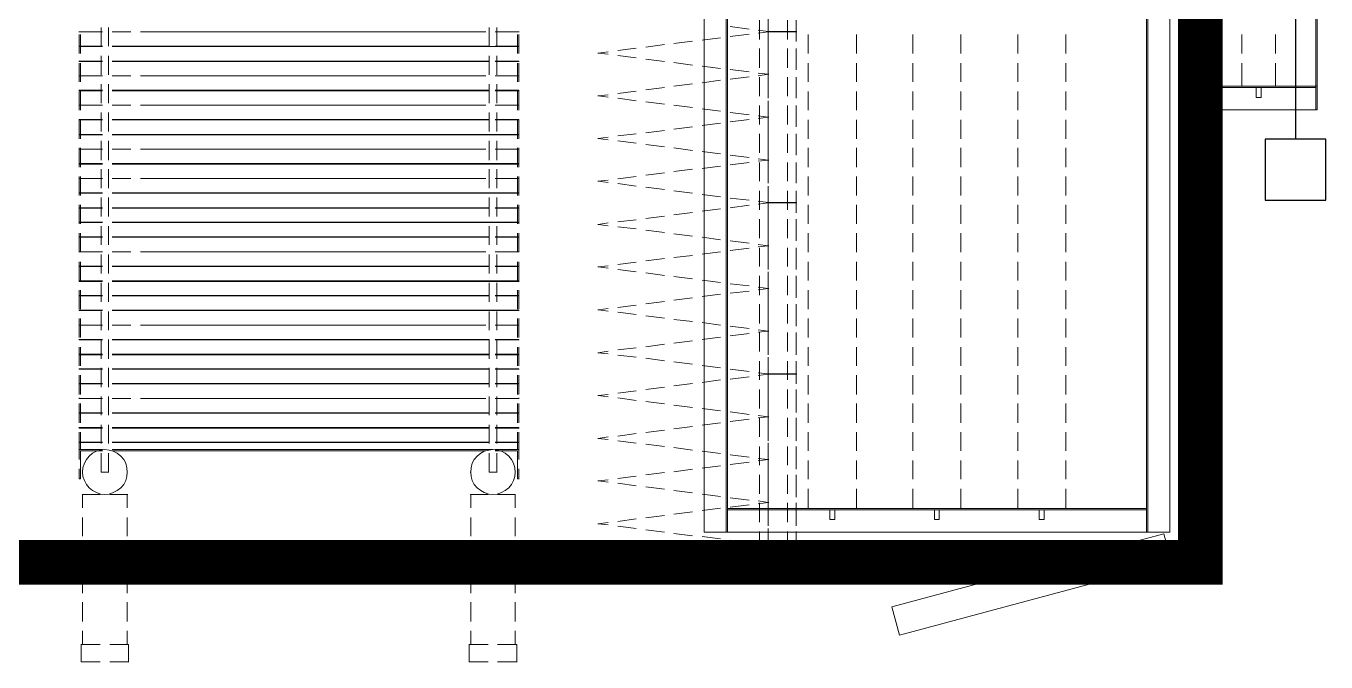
# Model space of a CAD drawing. Extents: x 1264 to 8183, y -10806 to -8316.
# Drawn here: x 3848.8 to 3977.4, y -10093.1 to -10030.2 of the extents above; entities that cross this region are included whole.
import ezdxf

# ---------------------------------------------------------------- set-up
doc = ezdxf.new("R2010")
doc.units = 0
doc.header["$LTSCALE"] = 200
doc.header["$MEASUREMENT"] = 0
doc.layers.get('0').update_dxf_attribs({"linetype": 'CONTINUOUS'})
doc.layers.add('SHEET', color=33, linetype='CONTINUOUS')
doc.layers.add('VCD', color=241, linetype='CONTINUOUS')

# ---------------------------------------------------------------- blocks, each defined once
blk = doc.blocks.new('A$C8c66ea1c')
at = {"layer": 'SHEET', "color": 1, "lineweight": 50, "const_width": 3}
blk.add_lwpolyline([(0, 0.027), (0, 83.837), (-117.243, 83.837), (0, 83.837), (0, 167.647), (0, 83.837), (0, 167.647), (-117.243, 167.647), (0, 167.647), (-117.243, 167.647), (-117.243, 83.837), (-117.243, 167.647), (-117.243, 83.837), (0, 83.837), (-117.243, 83.837), (0, 83.837), (0, 0.027), (-117.243, 0.027), (0, 0.027), (-117.243, 0.027)], close=True, dxfattribs=at)
at = {"layer": 'VCD', "lineweight": 9}
for points in [[(-86.876, 175.42), (-30.366, 175.42), (-30.366, 175.501), (-86.876, 175.501)], [(-85.29, 175.501), (-85.29, 167.647), (-86.876, 167.647), (-86.876, 167.701), (-85.37, 167.701), (-85.37, 175.42), (-86.876, 175.42), (-86.876, 175.501)], [(-86.876, 167.701), (-30.366, 167.701), (-30.366, 175.42), (-86.876, 175.42)], [(-86.043, 171.413), (-86.043, 171.736), (-85.37, 171.736), (-85.37, 171.413)], [(-86.876, 167.647), (-30.366, 167.647), (-30.366, 167.701), (-86.876, 167.701)], [(-117.243, 167.62), (-117.243, 167.674)], [(-117.243, 167.62), (-117.243, 167.674), (-117.243, 167.62), (-117.243, 167.674), (-117.243, 167.62), (-117.243, 167.674)], [(0, 83.837), (-117.243, 83.837), (-117.243, 167.647), (0, 167.647)], [(-120.228, 146.937), (-122.138, 147.448), (-117.243, 165.711), (-115.333, 165.2)], [(-115.226, 164.043), (-2.017, 164.043), (-2.017, 165.603), (-115.226, 165.603)], [(-115.226, 164.124), (-2.017, 164.124), (-2.017, 165.603), (-115.226, 165.603)], [(-115.226, 135.882), (-113.639, 135.882), (-113.639, 164.043), (-115.226, 164.043)], [(-115.226, 135.882), (-113.719, 135.882), (-113.719, 164.043), (-115.226, 164.043)], [(-114.365, 157.158), (-114.365, 156.835), (-113.719, 156.835), (-113.719, 157.158)], [(-114.365, 150.111), (-114.365, 149.788), (-113.719, 149.788), (-113.719, 150.111)], [(-114.365, 143.091), (-114.365, 142.768), (-113.719, 142.768), (-113.719, 143.091)], [(-116.705, 139.917), (-116.705, 140.508), (-116.113, 140.508), (-116.113, 139.917)], [(-116.705, 138.034), (-116.705, 138.626), (-116.113, 138.626), (-116.113, 138.034)], [(-116.086, 138.599), (-116.086, 138.653)], [(-113.235, 138.599), (-113.235, 138.653)], [(-110.357, 138.599), (-110.357, 138.653)], [(-107.479, 138.599), (-107.479, 138.653)], [(-104.601, 138.599), (-104.601, 138.653)], [(-101.723, 138.599), (-101.723, 138.653)], [(-98.872, 138.599), (-98.872, 138.653)], [(-95.994, 138.599), (-95.994, 138.653)], [(-93.09, 138.599), (-93.09, 138.653)], [(-90.239, 138.599), (-90.239, 138.653)], [(-87.361, 138.599), (-87.361, 138.653)], [(-84.483, 138.599), (-84.483, 138.653)], [(-81.605, 138.599), (-81.605, 138.653)], [(-115.226, 134.322), (-2.017, 134.322), (-2.017, 135.882), (-115.226, 135.882)], [(-115.226, 134.322), (-2.017, 134.322), (-2.017, 135.802), (-115.226, 135.802)], [(-112.67, 119.843), (-112.563, 119.547), (-112.428, 119.305), (-112.24, 119.063), (-112.025, 118.875), (-111.756, 118.74), (-111.487, 118.659), (-111.191, 118.632), (-110.895, 118.659), (-110.599, 118.74), (-110.357, 118.875), (-110.115, 119.063), (-109.927, 119.305), (-109.792, 119.547), (-109.712, 119.843), (-109.685, 120.112), (-109.712, 120.408), (-109.792, 120.704), (-109.927, 120.946), (-110.115, 121.188), (-110.357, 121.376), (-110.599, 121.51), (-110.895, 121.591), (-111.191, 121.618), (-111.487, 121.591), (-111.756, 121.51), (-112.025, 121.376), (-112.24, 121.188), (-112.428, 120.946), (-112.563, 120.704), (-112.67, 120.408), (-112.697, 120.112)], [(-109.685, 121.833), (-109.685, 121.887)], [(-106.592, 121.86), (-107.883, 121.86)], [(-107.883, 121.779), (-106.592, 121.779)], [(-104.682, 121.86), (-105.973, 121.86)], [(-105.973, 121.779), (-104.682, 121.779)], [(-102.799, 121.86), (-104.063, 121.86)], [(-104.063, 121.779), (-102.799, 121.779)], [(-100.89, 121.86), (-102.154, 121.86)], [(-102.154, 121.779), (-100.89, 121.779)], [(-98.98, 121.86), (-100.244, 121.86)], [(-100.244, 121.779), (-98.98, 121.779)], [(-97.07, 121.86), (-98.334, 121.86)], [(-98.334, 121.779), (-97.07, 121.779)], [(-95.161, 121.86), (-96.425, 121.86)], [(-96.425, 121.779), (-95.161, 121.779)], [(-93.251, 121.86), (-94.515, 121.86)], [(-94.515, 121.779), (-93.251, 121.779)], [(-91.341, 121.86), (-92.632, 121.86)], [(-92.632, 121.779), (-91.341, 121.779)], [(-89.432, 121.86), (-90.723, 121.86)], [(-90.723, 121.779), (-89.432, 121.779)], [(-87.549, 121.86), (-88.813, 121.86)], [(-88.813, 121.779), (-87.549, 121.779)], [(-85.639, 121.86), (-86.903, 121.86)], [(-86.903, 121.779), (-85.639, 121.779)], [(-83.73, 121.86), (-84.994, 121.86)], [(-84.994, 121.779), (-83.73, 121.779)], [(-81.82, 121.86), (-83.084, 121.86)], [(-83.084, 121.779), (-81.82, 121.779)], [(-109.685, 118.39), (-109.685, 119.655)], [(-109.685, 96.451), (-109.685, 119.298)], [(-106.242, 118.39), (-106.242, 119.655)], [(-106.242, 96.451), (-106.242, 119.298)], [(-101.32, 118.39), (-101.32, 119.655)], [(-101.32, 96.451), (-101.32, 119.298)], [(-96.398, 118.39), (-96.398, 119.655)], [(-96.398, 96.451), (-96.398, 119.298)], [(-91.476, 118.39), (-91.476, 119.655)], [(-91.476, 96.451), (-91.476, 119.298)], [(-89.512, 118.39), (-89.512, 119.655)], [(-89.512, 96.451), (-89.512, 119.298)], [(-86.554, 118.39), (-86.554, 119.655)], [(-86.554, 96.451), (-86.554, 119.298)], [(-84.59, 118.39), (-84.59, 119.655)], [(-84.59, 96.451), (-84.59, 119.298)], [(-81.632, 118.39), (-81.632, 119.655)], [(-81.632, 96.451), (-81.632, 119.298)], [(-109.685, 114.16), (-109.685, 115.425)], [(-106.242, 114.16), (-106.242, 115.425)], [(-101.32, 114.16), (-101.32, 115.425)], [(-96.398, 114.16), (-96.398, 115.425)], [(-91.476, 114.16), (-91.476, 115.425)], [(-89.512, 114.16), (-89.512, 115.425)], [(-86.554, 114.16), (-86.554, 115.425)], [(-84.59, 114.16), (-84.59, 115.425)], [(-81.632, 114.16), (-81.632, 115.425)], [(-112.67, 94.353), (-112.563, 94.622), (-112.428, 94.891), (-112.24, 95.133), (-112.025, 95.321), (-111.756, 95.456), (-111.487, 95.536), (-111.191, 95.563), (-110.895, 95.536), (-110.599, 95.456), (-110.357, 95.321), (-110.115, 95.133), (-109.927, 94.891), (-109.792, 94.622), (-109.712, 94.353), (-109.685, 94.057), (-109.712, 93.761), (-109.792, 93.492), (-109.712, 93.761), (-109.792, 93.492), (-109.927, 93.223), (-110.115, 93.008), (-110.357, 92.82), (-110.599, 92.685), (-110.895, 92.578), (-111.191, 92.551), (-111.487, 92.578), (-111.756, 92.685), (-112.025, 92.82), (-112.24, 93.008), (-112.428, 93.223), (-112.563, 93.492), (-112.67, 93.761), (-112.697, 94.057)], [(-109.685, 94.541), (-109.685, 95.805)], [(-106.242, 94.541), (-106.242, 95.805)], [(-101.32, 94.541), (-101.32, 95.805)], [(-96.398, 94.541), (-96.398, 95.805)], [(-91.476, 94.541), (-91.476, 95.805)], [(-89.512, 94.541), (-89.512, 95.805)], [(-86.554, 94.541), (-86.554, 95.805)], [(-84.59, 94.541), (-84.59, 95.805)], [(-81.632, 94.541), (-81.632, 95.805)], [(-109.685, 92.389), (-109.685, 92.443)], [(-109.685, 92.416), (-108.501, 92.416)], [(-109.685, 92.309), (-109.685, 92.362)], [(-107.883, 92.416), (-106.592, 92.416)], [(-107.883, 92.336), (-106.592, 92.336)], [(-105.973, 92.416), (-104.682, 92.416)], [(-105.973, 92.336), (-104.682, 92.336)], [(-104.063, 92.416), (-102.799, 92.416)], [(-104.063, 92.336), (-102.799, 92.336)], [(-102.154, 92.416), (-100.89, 92.416)], [(-102.154, 92.336), (-100.89, 92.336)], [(-100.244, 92.416), (-98.98, 92.416)], [(-100.244, 92.336), (-98.98, 92.336)], [(-98.334, 92.416), (-97.07, 92.416)], [(-98.334, 92.336), (-97.07, 92.336)], [(-96.425, 92.416), (-95.161, 92.416)], [(-96.425, 92.336), (-95.161, 92.336)], [(-94.515, 92.416), (-93.251, 92.416)], [(-94.515, 92.336), (-93.251, 92.336)], [(-92.632, 92.416), (-91.341, 92.416)], [(-92.632, 92.336), (-91.341, 92.336)], [(-90.723, 92.416), (-89.432, 92.416)], [(-90.723, 92.336), (-89.432, 92.336)], [(-88.813, 92.416), (-87.549, 92.416)], [(-88.813, 92.336), (-87.549, 92.336)], [(-86.903, 92.416), (-85.639, 92.416)], [(-86.903, 92.336), (-85.639, 92.336)], [(-84.994, 92.416), (-83.73, 92.416)], [(-84.994, 92.336), (-83.73, 92.336)], [(-83.084, 92.416), (-81.82, 92.416)], [(-83.084, 92.336), (-81.82, 92.336)]]:
    blk.add_lwpolyline(points, close=True, dxfattribs=at)
at = {"layer": 'VCD', "lineweight": 9, "ltscale": 5}
blk.add_lwpolyline([(-86.876, 167.647), (-30.366, 167.647), (-30.366, 175.501), (-86.876, 175.501)], close=True, dxfattribs=at)
at = {"layer": 'VCD', "lineweight": 9}
for points in [[(-85.29, 172.731), (-85.29, 172.677)], [(-85.29, 171.897), (-85.29, 172.704), (-83.73, 172.704)], [(-83.084, 172.704), (-81.82, 172.704)], [(-83.73, 170.445), (-85.29, 170.445), (-85.29, 171.251)], [(-85.29, 170.471), (-85.29, 170.418)], [(-81.82, 170.445), (-83.084, 170.445)], [(-113.639, 158.637), (-113.639, 158.583)], [(-113.639, 157.319), (-113.639, 158.61), (-112.321, 158.61)], [(-111.675, 158.61), (-110.411, 158.61)], [(-109.766, 158.61), (-108.501, 158.61)], [(-107.883, 158.61), (-106.592, 158.61)], [(-105.973, 158.61), (-104.682, 158.61)], [(-104.063, 158.61), (-102.799, 158.61)], [(-102.154, 158.61), (-100.89, 158.61)], [(-100.244, 158.61), (-98.98, 158.61)], [(-98.334, 158.61), (-97.07, 158.61)], [(-96.425, 158.61), (-95.161, 158.61)], [(-94.515, 158.61), (-93.251, 158.61)], [(-92.632, 158.61), (-91.341, 158.61)], [(-90.723, 158.61), (-89.432, 158.61)], [(-88.813, 158.61), (-87.549, 158.61)], [(-86.903, 158.61), (-85.639, 158.61)], [(-84.994, 158.61), (-83.73, 158.61)], [(-83.084, 158.61), (-81.82, 158.61)], [(-112.321, 155.382), (-113.639, 155.382), (-113.639, 156.673)], [(-113.639, 155.409), (-113.639, 155.355)], [(-110.411, 155.382), (-111.675, 155.382)], [(-108.501, 155.382), (-109.766, 155.382)], [(-106.592, 155.382), (-107.883, 155.382)], [(-104.682, 155.382), (-105.973, 155.382)], [(-102.799, 155.382), (-104.063, 155.382)], [(-100.89, 155.382), (-102.154, 155.382)], [(-98.98, 155.382), (-100.244, 155.382)], [(-97.07, 155.382), (-98.334, 155.382)], [(-95.161, 155.382), (-96.425, 155.382)], [(-93.251, 155.382), (-94.515, 155.382)], [(-91.341, 155.382), (-92.632, 155.382)], [(-89.432, 155.382), (-90.723, 155.382)], [(-87.549, 155.382), (-88.813, 155.382)], [(-85.639, 155.382), (-86.903, 155.382)], [(-83.73, 155.382), (-84.994, 155.382)], [(-81.82, 155.382), (-83.084, 155.382)], [(-113.639, 151.59), (-113.639, 151.536)], [(-112.321, 151.563), (-113.639, 151.563), (-113.639, 150.272)], [(-110.411, 151.563), (-111.675, 151.563)], [(-108.501, 151.563), (-109.766, 151.563)], [(-106.592, 151.563), (-107.883, 151.563)], [(-104.682, 151.563), (-105.973, 151.563)], [(-102.799, 151.563), (-104.063, 151.563)], [(-100.89, 151.563), (-102.154, 151.563)], [(-98.98, 151.563), (-100.244, 151.563)], [(-97.07, 151.563), (-98.334, 151.563)], [(-95.161, 151.563), (-96.425, 151.563)], [(-93.251, 151.563), (-94.515, 151.563)], [(-91.341, 151.563), (-92.632, 151.563)], [(-89.432, 151.563), (-90.723, 151.563)], [(-87.549, 151.563), (-88.813, 151.563)], [(-85.639, 151.563), (-86.903, 151.563)], [(-83.73, 151.563), (-84.994, 151.563)], [(-81.82, 151.563), (-83.084, 151.563)], [(-113.639, 149.653), (-113.639, 148.335), (-112.321, 148.335)], [(-113.639, 148.362), (-113.639, 148.309)], [(-111.675, 148.335), (-110.411, 148.335)], [(-109.766, 148.335), (-108.501, 148.335)], [(-107.883, 148.335), (-106.592, 148.335)], [(-105.973, 148.335), (-104.682, 148.335)], [(-104.063, 148.335), (-102.799, 148.335)], [(-102.154, 148.335), (-100.89, 148.335)], [(-100.244, 148.335), (-98.98, 148.335)], [(-98.334, 148.335), (-97.07, 148.335)], [(-96.425, 148.335), (-95.161, 148.335)], [(-94.515, 148.335), (-93.251, 148.335)], [(-92.632, 148.335), (-91.341, 148.335)], [(-90.723, 148.335), (-89.432, 148.335)], [(-88.813, 148.335), (-87.549, 148.335)], [(-86.903, 148.335), (-85.639, 148.335)], [(-84.994, 148.335), (-83.73, 148.335)], [(-83.084, 148.335), (-81.82, 148.335)], [(-113.639, 144.57), (-113.639, 144.516)], [(-113.639, 143.252), (-113.639, 144.543), (-112.321, 144.543)], [(-111.675, 144.543), (-110.411, 144.543)], [(-109.766, 144.543), (-108.501, 144.543)], [(-107.883, 144.543), (-106.592, 144.543)], [(-105.973, 144.543), (-104.682, 144.543)], [(-104.063, 144.543), (-102.799, 144.543)], [(-102.154, 144.543), (-100.89, 144.543)], [(-100.244, 144.543), (-98.98, 144.543)], [(-98.334, 144.543), (-97.07, 144.543)], [(-96.425, 144.543), (-95.161, 144.543)], [(-94.515, 144.543), (-93.251, 144.543)], [(-92.632, 144.543), (-91.341, 144.543)], [(-90.723, 144.543), (-89.432, 144.543)], [(-88.813, 144.543), (-87.549, 144.543)], [(-86.903, 144.543), (-85.639, 144.543)], [(-84.994, 144.543), (-83.73, 144.543)], [(-83.084, 144.543), (-81.82, 144.543)], [(-112.321, 141.315), (-113.639, 141.315), (-113.639, 142.606)], [(-113.639, 141.342), (-113.639, 141.288)], [(-110.411, 141.315), (-111.675, 141.315)], [(-108.501, 141.315), (-109.766, 141.315)], [(-106.592, 141.315), (-107.883, 141.315)], [(-104.682, 141.315), (-105.973, 141.315)], [(-102.799, 141.315), (-104.063, 141.315)], [(-100.89, 141.315), (-102.154, 141.315)], [(-98.98, 141.315), (-100.244, 141.315)], [(-97.07, 141.315), (-98.334, 141.315)], [(-95.161, 141.315), (-96.425, 141.315)], [(-93.251, 141.315), (-94.515, 141.315)], [(-91.341, 141.315), (-92.632, 141.315)], [(-89.432, 141.315), (-90.723, 141.315)], [(-87.549, 141.315), (-88.813, 141.315)], [(-85.639, 141.315), (-86.903, 141.315)], [(-83.73, 141.315), (-84.994, 141.315)], [(-81.82, 141.315), (-83.084, 141.315)], [(-115.172, 140.508), (-116.705, 140.508), (-116.705, 139.917), (-115.172, 139.917)], [(-116.705, 139.944), (-116.705, 139.89)], [(-115.441, 140.508), (-116.086, 140.508), (-116.086, 138.626), (-115.441, 138.626)], [(-113.531, 140.508), (-114.795, 140.508)], [(-113.262, 140.508), (-114.553, 140.508)], [(-114.553, 139.917), (-113.262, 139.917)], [(-111.621, 140.508), (-112.886, 140.508)], [(-111.379, 140.508), (-112.643, 140.508)], [(-112.643, 139.917), (-111.379, 139.917)], [(-109.712, 140.508), (-111.003, 140.508)], [(-109.47, 140.508), (-110.734, 140.508)], [(-110.734, 139.917), (-109.47, 139.917)], [(-107.802, 140.508), (-109.093, 140.508)], [(-107.56, 140.508), (-108.824, 140.508)], [(-108.824, 139.917), (-107.56, 139.917)], [(-105.919, 140.508), (-107.183, 140.508)], [(-105.65, 140.508), (-106.914, 140.508)], [(-106.914, 139.917), (-105.65, 139.917)], [(-105.274, 138.626), (-104.628, 138.626), (-104.628, 140.508), (-105.274, 140.508)], [(-103.741, 140.508), (-105.005, 140.508)], [(-105.005, 139.917), (-103.741, 139.917)], [(-104.628, 140.535), (-104.628, 140.482)], [(-103.956, 140.508), (-104.601, 140.508), (-104.601, 138.626), (-103.956, 138.626)], [(-102.046, 140.508), (-103.31, 140.508)], [(-101.831, 140.508), (-103.095, 140.508)], [(-103.095, 139.917), (-101.831, 139.917)], [(-100.137, 140.508), (-101.401, 140.508)], [(-99.921, 140.508), (-101.212, 140.508)], [(-101.212, 139.917), (-99.921, 139.917)], [(-98.227, 140.508), (-99.491, 140.508)], [(-98.012, 140.508), (-99.303, 140.508)], [(-99.303, 139.917), (-98.012, 139.917)], [(-96.317, 140.508), (-97.581, 140.508)], [(-96.129, 140.508), (-97.393, 140.508)], [(-97.393, 139.917), (-96.129, 139.917)], [(-94.407, 140.508), (-95.672, 140.508)], [(-94.219, 140.508), (-95.483, 140.508)], [(-95.483, 139.917), (-94.219, 139.917)], [(-93.789, 138.626), (-93.116, 138.626), (-93.116, 140.508), (-93.789, 140.508)], [(-92.31, 140.508), (-93.574, 140.508)], [(-93.574, 139.917), (-92.31, 139.917)], [(-93.116, 140.535), (-93.116, 140.482)], [(-92.444, 140.508), (-93.09, 140.508), (-93.09, 138.626), (-92.444, 138.626)], [(-90.534, 140.508), (-91.799, 140.508)], [(-90.4, 140.508), (-91.664, 140.508)], [(-91.664, 139.917), (-90.4, 139.917)], [(-88.625, 140.508), (-89.916, 140.508)], [(-88.49, 140.508), (-89.754, 140.508)], [(-89.754, 139.917), (-88.49, 139.917)], [(-86.715, 140.508), (-88.006, 140.508)], [(-86.581, 140.508), (-87.845, 140.508)], [(-87.845, 139.917), (-86.581, 139.917)], [(-84.832, 140.508), (-86.096, 140.508)], [(-84.671, 140.508), (-85.962, 140.508)], [(-85.962, 139.917), (-84.671, 139.917)], [(-82.923, 140.508), (-84.187, 140.508)], [(-82.761, 140.508), (-84.052, 140.508)], [(-84.052, 139.917), (-82.761, 139.917)], [(-82.277, 138.626), (-81.632, 138.626), (-81.632, 140.508), (-82.277, 140.508)], [(-80.852, 140.508), (-82.143, 140.508)], [(-82.143, 139.917), (-80.852, 139.917)], [(-81.632, 140.535), (-81.632, 140.482)], [(-80.959, 140.508), (-81.605, 140.508), (-81.605, 138.626), (-80.959, 138.626)], [(-115.172, 138.626), (-116.705, 138.626), (-116.705, 138.034), (-115.172, 138.034)], [(-116.705, 138.061), (-116.705, 138.007)], [(-116.006, 137.953), (-116.086, 138.626), (-114.983, 138.626)], [(-114.795, 138.626), (-113.531, 138.626)], [(-113.262, 138.626), (-114.553, 138.626)], [(-114.553, 138.034), (-113.262, 138.034)], [(-114.338, 138.626), (-113.235, 138.626), (-113.316, 137.953)], [(-113.128, 137.953), (-113.235, 138.626), (-112.106, 138.626)], [(-112.886, 138.626), (-111.621, 138.626)], [(-111.379, 138.626), (-112.643, 138.626)], [(-112.643, 138.034), (-111.379, 138.034)], [(-111.46, 138.626), (-110.357, 138.626), (-110.438, 137.953)], [(-111.003, 138.626), (-109.712, 138.626)], [(-109.47, 138.626), (-110.734, 138.626)], [(-110.734, 138.034), (-109.47, 138.034)], [(-110.277, 137.953), (-110.357, 138.626), (-109.228, 138.626)], [(-109.093, 138.626), (-107.802, 138.626)], [(-107.56, 138.626), (-108.824, 138.626)], [(-108.824, 138.034), (-107.56, 138.034)], [(-108.609, 138.626), (-107.479, 138.626), (-107.56, 137.953)], [(-107.399, 137.953), (-107.479, 138.626), (-106.377, 138.626)], [(-107.183, 138.626), (-105.919, 138.626)], [(-105.65, 138.626), (-106.914, 138.626)], [(-106.914, 138.034), (-105.65, 138.034)], [(-105.731, 138.626), (-104.628, 138.626), (-104.709, 137.953)], [(-103.741, 138.626), (-105.005, 138.626)], [(-105.005, 138.034), (-103.741, 138.034)], [(-104.628, 138.653), (-104.628, 138.599)], [(-104.521, 137.953), (-104.601, 138.626), (-103.472, 138.626)], [(-103.31, 138.626), (-102.046, 138.626)], [(-101.831, 138.626), (-103.095, 138.626)], [(-103.095, 138.034), (-101.831, 138.034)], [(-102.853, 138.626), (-101.723, 138.626), (-101.804, 137.953)], [(-101.643, 137.953), (-101.723, 138.626), (-100.621, 138.626)], [(-101.401, 138.626), (-100.137, 138.626)], [(-99.921, 138.626), (-101.212, 138.626)], [(-101.212, 138.034), (-99.921, 138.034)], [(-99.975, 138.626), (-98.872, 138.626), (-98.953, 137.953)], [(-99.491, 138.626), (-98.227, 138.626)], [(-98.012, 138.626), (-99.303, 138.626)], [(-99.303, 138.034), (-98.012, 138.034)], [(-98.765, 137.953), (-98.872, 138.626), (-97.743, 138.626)], [(-97.581, 138.626), (-96.317, 138.626)], [(-96.129, 138.626), (-97.393, 138.626)], [(-97.393, 138.034), (-96.129, 138.034)], [(-97.097, 138.626), (-95.994, 138.626), (-96.075, 137.953)], [(-95.914, 137.953), (-95.994, 138.626), (-94.865, 138.626)], [(-95.672, 138.626), (-94.407, 138.626)], [(-94.219, 138.626), (-95.483, 138.626)], [(-95.483, 138.034), (-94.219, 138.034)], [(-94.246, 138.626), (-93.116, 138.626), (-93.197, 137.953)], [(-92.31, 138.626), (-93.574, 138.626)], [(-93.574, 138.034), (-92.31, 138.034)], [(-93.116, 138.653), (-93.116, 138.599)], [(-93.009, 137.953), (-93.09, 138.626), (-91.987, 138.626)], [(-91.799, 138.626), (-90.534, 138.626)], [(-90.4, 138.626), (-91.664, 138.626)], [(-91.664, 138.034), (-90.4, 138.034)], [(-91.341, 138.626), (-90.239, 138.626), (-90.319, 137.953)], [(-90.158, 137.953), (-90.239, 138.626), (-89.109, 138.626)], [(-89.916, 138.626), (-88.625, 138.626)], [(-87.28, 137.953), (-87.361, 138.626), (-88.49, 138.626), (-89.754, 138.626)], [(-89.754, 138.034), (-88.49, 138.034)], [(-88.006, 138.626), (-86.715, 138.626)], [(-86.581, 138.626), (-87.845, 138.626)], [(-87.845, 138.034), (-86.581, 138.034)], [(-87.441, 137.953), (-87.361, 138.626), (-86.258, 138.626)], [(-86.096, 138.626), (-84.832, 138.626)], [(-84.671, 138.626), (-85.962, 138.626)], [(-85.962, 138.034), (-84.671, 138.034)], [(-85.612, 138.626), (-84.483, 138.626), (-84.59, 137.953)], [(-84.402, 137.953), (-84.483, 138.626), (-83.38, 138.626)], [(-84.187, 138.626), (-82.923, 138.626)], [(-82.761, 138.626), (-84.052, 138.626)], [(-84.052, 138.034), (-82.761, 138.034)], [(-82.734, 138.626), (-81.632, 138.626), (-81.712, 137.953)], [(-80.852, 138.626), (-82.143, 138.626)], [(-82.143, 138.034), (-80.852, 138.034)], [(-81.632, 138.653), (-81.632, 138.599)], [(-81.524, 137.953), (-81.605, 138.626), (-80.502, 138.626)], [(-115.763, 136.071), (-115.925, 137.335)], [(-113.397, 137.335), (-113.558, 136.071)], [(-112.912, 136.071), (-113.074, 137.335)], [(-110.519, 137.335), (-110.68, 136.071)], [(-110.034, 136.071), (-110.196, 137.335)], [(-107.641, 137.335), (-107.802, 136.071)], [(-107.157, 136.071), (-107.318, 137.335)], [(-104.79, 137.335), (-104.951, 136.071)], [(-104.279, 136.071), (-104.44, 137.335)], [(-101.885, 137.335), (-102.046, 136.071)], [(-101.401, 136.071), (-101.562, 137.335)], [(-99.034, 137.335), (-99.168, 136.071)], [(-98.55, 136.071), (-98.684, 137.335)], [(-96.156, 137.335), (-96.317, 136.071)], [(-95.672, 136.071), (-95.833, 137.335)], [(-93.278, 137.335), (-93.439, 136.071)], [(-92.794, 136.071), (-92.928, 137.335)], [(-90.4, 137.335), (-90.561, 136.071)], [(-89.916, 136.071), (-90.077, 137.335)], [(-87.522, 137.335), (-87.683, 136.071)], [(-87.038, 136.071), (-87.199, 137.335)], [(-84.644, 137.335), (-84.805, 136.071)], [(-84.16, 136.071), (-84.321, 137.335)], [(-81.793, 137.335), (-81.954, 136.071)], [(-81.282, 136.071), (-81.443, 137.335)], [(-115.521, 134.188), (-115.683, 135.425)], [(-113.612, 135.425), (-113.773, 134.188)], [(-112.67, 134.188), (-112.832, 135.425)], [(-110.761, 135.425), (-110.922, 134.188)], [(-109.792, 134.188), (-109.954, 135.425)], [(-107.883, 135.425), (-108.044, 134.188)], [(-106.914, 134.188), (-107.076, 135.425)], [(-105.005, 135.425), (-105.166, 134.188)], [(-104.037, 134.188), (-104.198, 135.425)], [(-102.127, 135.425), (-102.288, 134.188)], [(-101.159, 134.188), (-101.32, 135.425)], [(-99.249, 135.425), (-99.41, 134.188)], [(-98.308, 134.188), (-98.469, 135.425)], [(-96.398, 135.425), (-96.559, 134.188)], [(-95.43, 134.188), (-95.591, 135.425)], [(-93.52, 135.425), (-93.681, 134.188)], [(-92.552, 134.188), (-92.713, 135.425)], [(-90.642, 135.425), (-90.803, 134.188)], [(-89.674, 134.188), (-89.835, 135.425)], [(-87.764, 135.425), (-87.925, 134.188)], [(-86.796, 134.188), (-86.957, 135.425)], [(-84.886, 135.425), (-85.047, 134.188)], [(-83.945, 134.188), (-84.106, 135.425)], [(-82.035, 135.425), (-82.196, 134.188)], [(-115.306, 132.278), (-115.468, 133.542)], [(-113.854, 133.542), (-114.015, 132.278)], [(-112.428, 132.278), (-112.59, 133.542)], [(-111.003, 133.542), (-111.164, 132.278)], [(-109.55, 132.278), (-109.712, 133.542)], [(-108.125, 133.542), (-108.286, 132.278)], [(-106.699, 132.278), (-106.861, 133.542)], [(-105.247, 133.542), (-105.408, 132.278)], [(-103.794, 132.278), (-103.956, 133.542)], [(-102.369, 133.542), (-102.53, 132.278)], [(-100.943, 132.278), (-101.078, 133.542)], [(-99.491, 133.542), (-99.652, 132.278)], [(-98.065, 132.278), (-98.227, 133.542)], [(-96.64, 133.542), (-96.774, 132.278)], [(-95.188, 132.278), (-95.349, 133.542)], [(-93.762, 133.542), (-93.923, 132.278)], [(-92.31, 132.278), (-92.471, 133.542)], [(-90.857, 133.542), (-91.019, 132.278)], [(-89.432, 132.278), (-89.593, 133.542)], [(-88.006, 133.542), (-88.167, 132.278)], [(-86.554, 132.278), (-86.715, 133.542)], [(-85.128, 133.542), (-85.29, 132.278)], [(-83.703, 132.278), (-83.864, 133.542)], [(-82.25, 133.542), (-82.412, 132.278)], [(-115.064, 130.395), (-115.226, 131.659)], [(-114.096, 131.659), (-114.257, 130.395)], [(-112.186, 130.395), (-112.348, 131.659)], [(-111.218, 131.659), (-111.379, 130.395)], [(-109.308, 130.395), (-109.47, 131.659)], [(-108.367, 131.659), (-108.528, 130.395)], [(-106.457, 130.395), (-106.619, 131.659)], [(-105.489, 131.659), (-105.65, 130.395)], [(-103.552, 130.395), (-103.714, 131.659)], [(-102.611, 131.659), (-102.772, 130.395)], [(-100.701, 130.395), (-100.863, 131.659)], [(-99.733, 131.659), (-99.894, 130.395)], [(-97.823, 130.395), (-97.985, 131.659)], [(-96.855, 131.659), (-97.016, 130.395)], [(-94.945, 130.395), (-95.107, 131.659)], [(-94.004, 131.659), (-94.165, 130.395)], [(-92.067, 130.395), (-92.229, 131.659)], [(-91.099, 131.659), (-91.261, 130.395)], [(-89.19, 130.395), (-89.351, 131.659)], [(-88.248, 131.659), (-88.41, 130.395)], [(-86.338, 130.395), (-86.5, 131.659)], [(-85.37, 131.659), (-85.532, 130.395)], [(-83.461, 130.395), (-83.622, 131.659)], [(-82.492, 131.659), (-82.654, 130.395)], [(-114.822, 128.513), (-114.983, 129.75)], [(-114.338, 129.75), (-114.499, 128.513)], [(-111.944, 128.513), (-112.106, 129.75)], [(-111.46, 129.75), (-111.621, 128.513)], [(-109.093, 128.513), (-109.254, 129.75)], [(-108.609, 129.75), (-108.77, 128.513)], [(-106.215, 128.513), (-106.377, 129.75)], [(-105.731, 129.75), (-105.892, 128.513)], [(-103.337, 128.513), (-103.472, 129.75)], [(-102.853, 129.75), (-102.988, 128.513)], [(-100.459, 128.513), (-100.621, 129.75)], [(-99.975, 129.75), (-100.137, 128.513)], [(-97.581, 128.513), (-97.743, 129.75)], [(-97.097, 129.75), (-97.259, 128.513)], [(-94.73, 128.513), (-94.865, 129.75)], [(-94.246, 129.75), (-94.381, 128.513)], [(-91.825, 128.513), (-91.987, 129.75)], [(-91.341, 129.75), (-91.503, 128.513)], [(-88.947, 128.513), (-89.109, 129.75)], [(-88.49, 129.75), (-88.625, 128.513)], [(-86.096, 128.513), (-86.258, 129.75)], [(-85.612, 129.75), (-85.774, 128.513)], [(-83.218, 128.513), (-83.38, 129.75)], [(-82.734, 129.75), (-82.896, 128.513)], [(-114.58, 127.867), (-114.661, 127.195), (-114.741, 127.867)], [(-111.702, 127.867), (-111.783, 127.195), (-111.863, 127.867)], [(-108.824, 127.867), (-108.932, 127.195), (-109.012, 127.867)], [(-105.973, 127.867), (-106.054, 127.195), (-106.134, 127.867)], [(-103.068, 127.867), (-103.176, 127.195), (-103.257, 127.867)], [(-100.217, 127.867), (-100.298, 127.195), (-100.379, 127.867)], [(-97.339, 127.867), (-97.42, 127.195), (-97.501, 127.867)], [(-94.461, 127.867), (-94.569, 127.195), (-94.65, 127.867)], [(-91.583, 127.867), (-91.664, 127.195), (-91.745, 127.867)], [(-88.705, 127.867), (-88.786, 127.195), (-88.894, 127.867)], [(-85.854, 127.867), (-85.935, 127.195), (-86.016, 127.867)], [(-82.976, 127.867), (-83.057, 127.195), (-83.138, 127.867)], [(-114.661, 127.222), (-114.661, 127.168)], [(-111.783, 127.222), (-111.783, 127.168)], [(-108.932, 127.222), (-108.932, 127.168)], [(-106.054, 127.222), (-106.054, 127.168)], [(-103.176, 127.222), (-103.176, 127.168)], [(-100.298, 127.222), (-100.298, 127.168)], [(-97.42, 127.222), (-97.42, 127.168)], [(-94.569, 127.222), (-94.569, 127.168)], [(-91.664, 127.222), (-91.664, 127.168)], [(-88.786, 127.222), (-88.786, 127.168)], [(-85.935, 127.222), (-85.935, 127.168)], [(-83.057, 127.222), (-83.057, 127.168)], [(-123.94, 121.752), (-123.94, 121.699)], [(-121.842, 121.618), (-122.757, 121.618), (-122.757, 120.435), (-122.757, 121.726), (-123.94, 121.726), (-123.94, 120.435)], [(-122.757, 121.645), (-122.757, 121.591)], [(-119.932, 121.618), (-121.224, 121.618)], [(-118.05, 121.618), (-119.314, 121.618)], [(-116.14, 121.618), (-117.404, 121.618)], [(-114.23, 121.618), (-115.495, 121.618)], [(-112.697, 120.435), (-112.697, 121.618), (-113.585, 121.618)], [(-112.697, 121.645), (-112.697, 121.591)], [(-111.648, 121.887), (-111.648, 121.833)], [(-109.766, 120.273), (-109.766, 121.779), (-111.648, 121.779), (-111.648, 121.86), (-110.976, 121.86)], [(-110.357, 121.86), (-109.685, 121.86), (-109.685, 120.273), (-109.685, 121.779), (-108.501, 121.779), (-109.685, 121.779), (-109.685, 121.86), (-108.501, 121.86), (-109.685, 121.86), (-109.685, 120.273)], [(-109.685, 121.887), (-109.685, 121.833)], [(-109.685, 121.806), (-109.685, 121.752)], [(-109.201, 121.887), (-109.201, 121.833)], [(-109.174, 120.273), (-109.174, 121.86), (-109.201, 121.86), (-109.201, 120.273)], [(-108.232, 121.887), (-108.232, 121.833)], [(-108.206, 120.273), (-108.206, 121.86), (-108.232, 121.86), (-108.232, 120.273)], [(-107.237, 121.887), (-107.237, 121.833)], [(-107.21, 120.273), (-107.21, 121.86), (-107.237, 121.86), (-107.237, 120.273)], [(-106.242, 121.887), (-106.242, 121.833)], [(-106.242, 121.86), (-106.242, 120.273), (-106.242, 121.86), (-106.215, 121.86)], [(-105.274, 121.887), (-105.274, 121.833)], [(-105.247, 120.273), (-105.247, 121.86), (-105.274, 121.86), (-105.274, 120.273)], [(-104.279, 121.887), (-104.279, 121.833)], [(-104.252, 120.273), (-104.252, 121.86), (-104.279, 121.86), (-104.279, 120.273)], [(-103.31, 121.887), (-103.31, 121.833)], [(-103.283, 120.273), (-103.283, 121.86), (-103.31, 121.86), (-103.31, 120.273)], [(-102.315, 121.887), (-102.315, 121.833)], [(-102.288, 120.273), (-102.288, 121.86), (-102.315, 121.86), (-102.315, 120.273)], [(-101.32, 121.887), (-101.32, 121.833)], [(-101.32, 121.86), (-101.32, 120.273), (-101.32, 121.86), (-101.293, 121.86)], [(-100.352, 121.887), (-100.352, 121.833)], [(-100.325, 120.273), (-100.325, 121.86), (-100.352, 121.86), (-100.352, 120.273)], [(-100.352, 121.86), (-100.352, 94.541)], [(-100.325, 94.541), (-100.325, 121.86)], [(-99.356, 121.887), (-99.356, 121.833)], [(-99.33, 120.273), (-99.33, 121.86), (-99.356, 121.86), (-99.356, 120.273)], [(-98.388, 121.887), (-98.388, 121.833)], [(-98.361, 120.273), (-98.361, 121.86), (-98.388, 121.86), (-98.388, 120.273)], [(-98.388, 121.86), (-98.388, 94.541)], [(-98.361, 94.541), (-98.361, 121.86)], [(-97.393, 121.887), (-97.393, 121.833)], [(-97.366, 120.273), (-97.366, 121.86), (-97.393, 121.86), (-97.393, 120.273)], [(-96.398, 121.887), (-96.398, 121.833)], [(-96.398, 121.86), (-96.398, 120.273), (-96.398, 121.86), (-96.371, 121.86)], [(-95.43, 121.887), (-95.43, 121.833)], [(-95.403, 120.273), (-95.403, 121.86), (-95.43, 121.86), (-95.43, 120.273)], [(-94.434, 121.887), (-94.434, 121.833)], [(-94.407, 120.273), (-94.407, 121.86), (-94.434, 121.86), (-94.434, 120.273)], [(-94.434, 121.779), (-94.434, 94.541)], [(-94.407, 94.541), (-94.407, 121.779)], [(-93.466, 121.887), (-93.466, 121.833)], [(-93.439, 120.273), (-93.439, 121.86), (-93.466, 121.86), (-93.466, 120.273)], [(-92.471, 121.887), (-92.471, 121.833)], [(-92.444, 120.273), (-92.444, 121.86), (-92.471, 121.86), (-92.471, 120.273)], [(-92.471, 121.779), (-92.471, 94.541)], [(-92.444, 94.541), (-92.444, 121.779)], [(-91.476, 121.887), (-91.476, 121.833)], [(-91.476, 121.86), (-91.476, 120.273), (-91.476, 121.86), (-91.449, 121.86)], [(-90.507, 121.887), (-90.507, 121.833)], [(-90.481, 120.273), (-90.481, 121.86), (-90.507, 121.86), (-90.507, 120.273)], [(-90.507, 121.779), (-90.507, 94.541)], [(-90.481, 94.541), (-90.481, 121.779)], [(-89.512, 121.887), (-89.512, 121.833)], [(-89.512, 121.86), (-89.512, 120.273), (-89.512, 121.86), (-89.485, 121.86)], [(-88.544, 121.887), (-88.544, 121.833)], [(-88.517, 120.273), (-88.517, 121.86), (-88.544, 121.86), (-88.544, 120.273)], [(-88.544, 121.779), (-88.544, 94.541)], [(-88.517, 94.541), (-88.517, 121.779)], [(-87.549, 121.887), (-87.549, 121.833)], [(-87.522, 120.273), (-87.522, 121.86), (-87.549, 121.86), (-87.549, 120.273)], [(-86.554, 121.887), (-86.554, 121.833)], [(-86.554, 121.86), (-86.554, 120.273), (-86.554, 121.86), (-86.527, 121.86)], [(-85.585, 121.887), (-85.585, 121.833)], [(-85.558, 120.273), (-85.558, 121.86), (-85.585, 121.86), (-85.585, 120.273)], [(-84.59, 121.887), (-84.59, 121.833)], [(-84.59, 121.86), (-84.59, 120.273), (-84.59, 121.86), (-84.563, 121.86)], [(-83.622, 121.887), (-83.622, 121.833)], [(-83.595, 120.273), (-83.595, 121.86), (-83.622, 121.86), (-83.622, 120.273)], [(-82.627, 121.887), (-82.627, 121.833)], [(-82.6, 120.273), (-82.6, 121.86), (-82.627, 121.86), (-82.627, 120.273)], [(-82.627, 121.779), (-82.627, 94.541)], [(-81.632, 121.887), (-81.632, 121.833)], [(-81.632, 121.86), (-81.632, 120.273), (-81.632, 121.86), (-81.605, 121.86)], [(-123.94, 119.816), (-123.94, 118.525), (-122.757, 118.525), (-122.757, 119.816), (-122.757, 118.632), (-121.842, 118.632)], [(-113.585, 118.632), (-112.697, 118.632), (-112.697, 119.816)], [(-111.191, 120.408), (-111.191, 120.354)], [(-109.927, 119.87), (-111.191, 119.87), (-111.191, 120.381), (-109.927, 120.381)], [(-109.685, 94.541), (-109.685, 120.112)], [(-109.281, 120.381), (-108.017, 120.381)], [(-108.017, 119.87), (-109.281, 119.87)], [(-109.201, 119.87), (-109.201, 94.541)], [(-109.174, 94.541), (-109.174, 119.87)], [(-108.232, 119.87), (-108.232, 94.541)], [(-108.206, 94.541), (-108.206, 119.87)], [(-107.372, 120.381), (-106.108, 120.381)], [(-106.108, 119.87), (-107.372, 119.87)], [(-107.237, 119.87), (-107.237, 94.541)], [(-107.21, 94.541), (-107.21, 119.87)], [(-105.489, 120.381), (-104.198, 120.381)], [(-104.198, 119.87), (-105.489, 119.87)], [(-105.274, 119.87), (-105.274, 94.541)], [(-105.247, 94.541), (-105.247, 119.87)], [(-104.279, 119.87), (-104.279, 94.541)], [(-104.252, 94.541), (-104.252, 119.87)], [(-103.579, 120.381), (-102.288, 120.381)], [(-102.288, 119.87), (-103.579, 119.87)], [(-103.31, 119.87), (-103.31, 94.541)], [(-103.283, 94.541), (-103.283, 119.87)], [(-102.315, 119.87), (-102.315, 94.541)], [(-102.288, 94.541), (-102.288, 119.87)], [(-101.67, 120.381), (-100.405, 120.381)], [(-100.405, 119.87), (-101.67, 119.87)], [(-99.76, 120.381), (-98.496, 120.381)], [(-98.496, 119.87), (-99.76, 119.87)], [(-99.356, 119.87), (-99.356, 94.541)], [(-99.33, 94.541), (-99.33, 119.87)], [(-97.85, 120.381), (-96.586, 120.381)], [(-96.586, 119.87), (-97.85, 119.87)], [(-97.393, 119.87), (-97.393, 94.541)], [(-97.366, 94.541), (-97.366, 119.87)], [(-95.941, 120.381), (-94.676, 120.381)], [(-94.676, 119.87), (-95.941, 119.87)], [(-95.43, 119.87), (-95.43, 94.541)], [(-95.403, 94.541), (-95.403, 119.87)], [(-94.031, 120.381), (-92.767, 120.381)], [(-92.767, 119.87), (-94.031, 119.87)], [(-93.466, 119.87), (-93.466, 94.541)], [(-93.439, 94.541), (-93.439, 119.87)], [(-92.121, 120.381), (-90.857, 120.381)], [(-90.857, 119.87), (-92.121, 119.87)], [(-90.239, 120.381), (-88.947, 120.381)], [(-88.947, 119.87), (-90.239, 119.87)], [(-88.329, 120.381), (-87.038, 120.381)], [(-87.038, 119.87), (-88.329, 119.87)], [(-87.549, 119.87), (-87.549, 94.541)], [(-87.522, 94.541), (-87.522, 119.87)], [(-86.419, 120.381), (-85.155, 120.381)], [(-85.155, 119.87), (-86.419, 119.87)], [(-85.585, 119.87), (-85.585, 94.541)], [(-85.558, 94.541), (-85.558, 119.87)], [(-84.51, 120.381), (-83.245, 120.381)], [(-83.245, 119.87), (-84.51, 119.87)], [(-83.622, 119.87), (-83.622, 94.541)], [(-83.595, 94.541), (-83.595, 119.87)], [(-82.6, 120.381), (-81.336, 120.381)], [(-82.6, 94.541), (-82.6, 119.87)], [(-81.336, 119.87), (-82.6, 119.87)], [(-109.766, 118.39), (-109.766, 119.655)], [(-109.766, 94.541), (-109.766, 119.646)], [(-109.766, 96.451), (-109.766, 119.298)], [(-109.685, 118.39), (-109.685, 119.655)], [(-109.685, 96.451), (-109.685, 119.298)], [(-109.201, 119.655), (-109.201, 118.39)], [(-109.201, 119.298), (-109.201, 96.451)], [(-109.174, 118.39), (-109.174, 119.655)], [(-109.174, 96.451), (-109.174, 119.298)], [(-108.232, 119.655), (-108.232, 118.39)], [(-108.232, 119.298), (-108.232, 96.451)], [(-108.206, 118.39), (-108.206, 119.655)], [(-108.206, 96.451), (-108.206, 119.298)], [(-107.237, 119.655), (-107.237, 118.39)], [(-107.237, 119.298), (-107.237, 96.451)], [(-107.21, 118.39), (-107.21, 119.655)], [(-107.21, 96.451), (-107.21, 119.298)], [(-105.274, 119.655), (-105.274, 118.39)], [(-105.274, 119.298), (-105.274, 96.451)], [(-105.247, 118.39), (-105.247, 119.655)], [(-105.247, 96.451), (-105.247, 119.298)], [(-104.279, 119.655), (-104.279, 118.39)], [(-104.279, 119.298), (-104.279, 96.451)], [(-104.252, 118.39), (-104.252, 119.655)], [(-104.252, 96.451), (-104.252, 119.298)], [(-103.31, 119.655), (-103.31, 118.39)], [(-103.31, 119.298), (-103.31, 96.451)], [(-103.283, 118.39), (-103.283, 119.655)], [(-103.283, 96.451), (-103.283, 119.298)], [(-102.315, 119.655), (-102.315, 118.39)], [(-102.315, 119.298), (-102.315, 96.451)], [(-102.288, 118.39), (-102.288, 119.655)], [(-102.288, 96.451), (-102.288, 119.298)], [(-100.352, 119.655), (-100.352, 118.39)], [(-100.352, 119.298), (-100.352, 96.451)], [(-100.325, 118.39), (-100.325, 119.655)], [(-100.325, 96.451), (-100.325, 119.298)], [(-99.356, 119.655), (-99.356, 118.39)], [(-99.356, 119.298), (-99.356, 96.451)], [(-99.33, 118.39), (-99.33, 119.655)], [(-99.33, 96.451), (-99.33, 119.298)], [(-98.388, 119.655), (-98.388, 118.39)], [(-98.388, 119.298), (-98.388, 96.451)], [(-98.361, 118.39), (-98.361, 119.655)], [(-98.361, 96.451), (-98.361, 119.298)], [(-97.393, 119.655), (-97.393, 118.39)], [(-97.393, 119.298), (-97.393, 96.451)], [(-97.366, 118.39), (-97.366, 119.655)], [(-97.366, 96.451), (-97.366, 119.298)], [(-95.43, 119.655), (-95.43, 118.39)], [(-95.43, 119.298), (-95.43, 96.451)], [(-95.403, 118.39), (-95.403, 119.655)], [(-95.403, 96.451), (-95.403, 119.298)], [(-94.434, 119.655), (-94.434, 118.39)], [(-94.434, 119.298), (-94.434, 96.451)], [(-94.407, 118.39), (-94.407, 119.655)], [(-94.407, 96.451), (-94.407, 119.298)], [(-93.466, 119.655), (-93.466, 118.39)], [(-93.466, 119.298), (-93.466, 96.451)], [(-93.439, 118.39), (-93.439, 119.655)], [(-93.439, 96.451), (-93.439, 119.298)], [(-92.471, 119.655), (-92.471, 118.39)], [(-92.471, 119.298), (-92.471, 96.451)], [(-92.444, 118.39), (-92.444, 119.655)], [(-92.444, 96.451), (-92.444, 119.298)], [(-90.507, 119.655), (-90.507, 118.39)], [(-90.507, 119.298), (-90.507, 96.451)], [(-90.481, 118.39), (-90.481, 119.655)], [(-90.481, 96.451), (-90.481, 119.298)], [(-88.544, 119.655), (-88.544, 118.39)], [(-88.544, 119.298), (-88.544, 96.451)], [(-88.517, 118.39), (-88.517, 119.655)], [(-88.517, 96.451), (-88.517, 119.298)], [(-87.549, 119.655), (-87.549, 118.39)], [(-87.549, 119.298), (-87.549, 96.451)], [(-87.522, 118.39), (-87.522, 119.655)], [(-87.522, 96.451), (-87.522, 119.298)], [(-85.585, 119.655), (-85.585, 118.39)], [(-85.585, 119.298), (-85.585, 96.451)], [(-85.558, 118.39), (-85.558, 119.655)], [(-85.558, 96.451), (-85.558, 119.298)], [(-83.622, 119.655), (-83.622, 118.39)], [(-83.622, 119.298), (-83.622, 96.451)], [(-83.595, 118.39), (-83.595, 119.655)], [(-83.595, 96.451), (-83.595, 119.298)], [(-82.627, 119.655), (-82.627, 118.39)], [(-82.627, 119.298), (-82.627, 96.451)], [(-82.6, 118.39), (-82.6, 119.655)], [(-82.6, 96.451), (-82.6, 119.298)], [(-122.757, 118.659), (-122.757, 118.606)], [(-122.757, 118.552), (-122.757, 118.498)], [(-121.224, 118.632), (-119.932, 118.632)], [(-119.314, 118.632), (-118.05, 118.632)], [(-117.404, 118.632), (-116.14, 118.632)], [(-115.495, 118.632), (-114.23, 118.632)], [(-112.697, 118.659), (-112.697, 118.606)], [(-111.191, 118.659), (-111.191, 118.606)], [(-109.766, 114.16), (-109.766, 115.425)], [(-109.685, 114.16), (-109.685, 115.425)], [(-109.201, 115.425), (-109.201, 114.16)], [(-109.174, 114.16), (-109.174, 115.425)], [(-108.232, 115.425), (-108.232, 114.16)], [(-108.206, 114.16), (-108.206, 115.425)], [(-107.237, 115.425), (-107.237, 114.16)], [(-107.21, 114.16), (-107.21, 115.425)], [(-105.274, 115.425), (-105.274, 114.16)], [(-105.247, 114.16), (-105.247, 115.425)], [(-104.279, 115.425), (-104.279, 114.16)], [(-104.252, 114.16), (-104.252, 115.425)], [(-103.31, 115.425), (-103.31, 114.16)], [(-103.283, 114.16), (-103.283, 115.425)], [(-102.315, 115.425), (-102.315, 114.16)], [(-102.288, 114.16), (-102.288, 115.425)], [(-100.352, 115.425), (-100.352, 114.16)], [(-100.325, 114.16), (-100.325, 115.425)], [(-99.356, 115.425), (-99.356, 114.16)], [(-99.33, 114.16), (-99.33, 115.425)], [(-98.388, 115.425), (-98.388, 114.16)], [(-98.361, 114.16), (-98.361, 115.425)], [(-97.393, 115.425), (-97.393, 114.16)], [(-97.366, 114.16), (-97.366, 115.425)], [(-95.43, 115.425), (-95.43, 114.16)], [(-95.403, 114.16), (-95.403, 115.425)], [(-94.434, 115.425), (-94.434, 114.16)], [(-94.407, 114.16), (-94.407, 115.425)], [(-93.466, 115.425), (-93.466, 114.16)], [(-93.439, 114.16), (-93.439, 115.425)], [(-92.471, 115.425), (-92.471, 114.16)], [(-92.444, 114.16), (-92.444, 115.425)], [(-90.507, 115.425), (-90.507, 114.16)], [(-90.481, 114.16), (-90.481, 115.425)], [(-88.544, 115.425), (-88.544, 114.16)], [(-88.517, 114.16), (-88.517, 115.425)], [(-87.549, 115.425), (-87.549, 114.16)], [(-87.522, 114.16), (-87.522, 115.425)], [(-85.585, 115.425), (-85.585, 114.16)], [(-85.558, 114.16), (-85.558, 115.425)], [(-83.622, 115.425), (-83.622, 114.16)], [(-83.595, 114.16), (-83.595, 115.425)], [(-82.627, 115.425), (-82.627, 114.16)], [(-82.6, 114.16), (-82.6, 115.425)], [(-123.94, 95.671), (-123.94, 95.617)], [(-121.842, 95.563), (-122.757, 95.563), (-122.757, 94.38), (-122.757, 95.644), (-123.94, 95.644), (-123.94, 94.38)], [(-122.757, 95.59), (-122.757, 95.536)], [(-119.932, 95.563), (-121.224, 95.563)], [(-118.05, 95.563), (-119.314, 95.563)], [(-116.14, 95.563), (-117.404, 95.563)], [(-114.23, 95.563), (-115.495, 95.563)], [(-112.697, 94.38), (-112.697, 95.563), (-113.585, 95.563)], [(-112.697, 95.59), (-112.697, 95.536)], [(-123.94, 93.734), (-123.94, 92.47), (-122.757, 92.47), (-122.757, 93.734), (-122.757, 92.551), (-121.842, 92.551)], [(-113.585, 92.551), (-112.697, 92.551), (-112.697, 93.734)], [(-112.563, 93.492), (-112.67, 93.761)], [(-110.976, 92.336), (-111.648, 92.336), (-111.648, 92.416), (-109.766, 92.416), (-109.766, 93.896)], [(-111.191, 94.326), (-111.191, 94.272)], [(-109.927, 93.815), (-111.191, 93.815), (-111.191, 94.299), (-109.927, 94.299)], [(-109.685, 93.896), (-109.685, 92.336), (-108.501, 92.336), (-109.685, 92.336), (-109.685, 92.416), (-109.685, 93.896), (-109.685, 92.336), (-110.357, 92.336)], [(-109.281, 94.299), (-108.017, 94.299)], [(-108.017, 93.815), (-109.281, 93.815)], [(-109.201, 93.896), (-109.201, 92.336), (-109.174, 92.336), (-109.174, 93.896)], [(-108.232, 93.896), (-108.232, 92.336), (-108.206, 92.336), (-108.206, 93.896)], [(-107.372, 94.299), (-106.108, 94.299)], [(-106.108, 93.815), (-107.372, 93.815)], [(-107.237, 93.896), (-107.237, 92.336), (-107.21, 92.336), (-107.21, 93.896)], [(-106.215, 92.336), (-106.242, 92.336), (-106.242, 93.896), (-106.242, 92.336)], [(-105.489, 94.299), (-104.198, 94.299)], [(-104.198, 93.815), (-105.489, 93.815)], [(-105.274, 93.896), (-105.274, 92.336), (-105.247, 92.336), (-105.247, 93.896)], [(-104.279, 93.896), (-104.279, 92.336), (-104.252, 92.336), (-104.252, 93.896)], [(-103.579, 94.299), (-102.288, 94.299)], [(-102.288, 93.815), (-103.579, 93.815)], [(-103.31, 93.896), (-103.31, 92.336), (-103.283, 92.336), (-103.283, 93.896)], [(-102.315, 93.896), (-102.315, 92.336), (-102.288, 92.336), (-102.288, 93.896)], [(-101.67, 94.299), (-100.405, 94.299)], [(-100.405, 93.815), (-101.67, 93.815)], [(-101.293, 92.336), (-101.32, 92.336), (-101.32, 93.896), (-101.32, 92.336)], [(-100.352, 93.896), (-100.352, 92.336), (-100.325, 92.336), (-100.325, 93.896)], [(-99.76, 94.299), (-98.496, 94.299)], [(-98.496, 93.815), (-99.76, 93.815)], [(-99.356, 93.896), (-99.356, 92.336), (-99.33, 92.336), (-99.33, 93.896)], [(-98.388, 93.896), (-98.388, 92.336), (-98.361, 92.336), (-98.361, 93.896)], [(-97.85, 94.299), (-96.586, 94.299)], [(-96.586, 93.815), (-97.85, 93.815)], [(-97.393, 93.896), (-97.393, 92.336), (-97.366, 92.336), (-97.366, 93.896)], [(-96.371, 92.336), (-96.398, 92.336), (-96.398, 93.896), (-96.398, 92.336)], [(-95.941, 94.299), (-94.676, 94.299)], [(-94.676, 93.815), (-95.941, 93.815)], [(-95.43, 93.896), (-95.43, 92.336), (-95.403, 92.336), (-95.403, 93.896)], [(-94.434, 93.896), (-94.434, 92.336), (-94.407, 92.336), (-94.407, 93.896)], [(-94.031, 94.299), (-92.767, 94.299)], [(-92.767, 93.815), (-94.031, 93.815)], [(-93.466, 93.896), (-93.466, 92.336), (-93.439, 92.336), (-93.439, 93.896)], [(-92.471, 93.896), (-92.471, 92.336), (-92.444, 92.336), (-92.444, 93.896)], [(-92.121, 94.299), (-90.857, 94.299)], [(-90.857, 93.815), (-92.121, 93.815)], [(-91.449, 92.336), (-91.476, 92.336), (-91.476, 93.896), (-91.476, 92.336)], [(-90.507, 93.896), (-90.507, 92.336), (-90.481, 92.336), (-90.481, 93.896)], [(-90.239, 94.299), (-88.947, 94.299)], [(-88.947, 93.815), (-90.239, 93.815)], [(-89.485, 92.336), (-89.512, 92.336), (-89.512, 93.896), (-89.512, 92.336)], [(-88.544, 93.896), (-88.544, 92.336), (-88.517, 92.336), (-88.517, 93.896)], [(-88.329, 94.299), (-87.038, 94.299)], [(-87.038, 93.815), (-88.329, 93.815)], [(-87.549, 93.896), (-87.549, 92.336), (-87.522, 92.336), (-87.522, 93.896)], [(-86.527, 92.336), (-86.554, 92.336), (-86.554, 93.896), (-86.554, 92.336)], [(-86.419, 94.299), (-85.155, 94.299)], [(-85.155, 93.815), (-86.419, 93.815)], [(-85.585, 93.896), (-85.585, 92.336), (-85.558, 92.336), (-85.558, 93.896)], [(-84.563, 92.336), (-84.59, 92.336), (-84.59, 93.896), (-84.59, 92.336)], [(-84.51, 94.299), (-83.245, 94.299)], [(-83.245, 93.815), (-84.51, 93.815)], [(-83.622, 93.896), (-83.622, 92.336), (-83.595, 92.336), (-83.595, 93.896)], [(-82.627, 93.896), (-82.627, 92.336), (-82.6, 92.336), (-82.6, 93.896)], [(-82.6, 94.299), (-81.336, 94.299)], [(-81.336, 93.815), (-82.6, 93.815)], [(-81.605, 92.336), (-81.632, 92.336), (-81.632, 93.896), (-81.632, 92.336)], [(-122.757, 92.578), (-122.757, 92.524)], [(-122.757, 92.497), (-122.757, 92.443)], [(-121.224, 92.551), (-119.932, 92.551)], [(-119.314, 92.551), (-118.05, 92.551)], [(-117.404, 92.551), (-116.14, 92.551)], [(-115.495, 92.551), (-114.23, 92.551)], [(-112.697, 92.578), (-112.697, 92.524)], [(-109.766, 92.443), (-109.766, 92.389)], [(-109.174, 92.362), (-109.174, 92.309)], [(-108.206, 92.362), (-108.206, 92.309)], [(-107.21, 92.362), (-107.21, 92.309)], [(-106.242, 92.362), (-106.242, 92.309)], [(-105.247, 92.362), (-105.247, 92.309)], [(-104.252, 92.362), (-104.252, 92.309)], [(-103.283, 92.362), (-103.283, 92.309)], [(-102.288, 92.362), (-102.288, 92.309)], [(-101.32, 92.362), (-101.32, 92.309)], [(-100.325, 92.362), (-100.325, 92.309)], [(-99.33, 92.362), (-99.33, 92.309)], [(-98.361, 92.362), (-98.361, 92.309)], [(-97.366, 92.362), (-97.366, 92.309)], [(-96.398, 92.362), (-96.398, 92.309)], [(-95.403, 92.362), (-95.403, 92.309)], [(-94.407, 92.362), (-94.407, 92.309)], [(-93.439, 92.362), (-93.439, 92.309)], [(-92.444, 92.362), (-92.444, 92.309)], [(-91.476, 92.362), (-91.476, 92.309)], [(-90.481, 92.362), (-90.481, 92.309)], [(-89.512, 92.362), (-89.512, 92.309)], [(-88.517, 92.362), (-88.517, 92.309)], [(-87.522, 92.362), (-87.522, 92.309)], [(-86.554, 92.362), (-86.554, 92.309)], [(-85.558, 92.362), (-85.558, 92.309)], [(-84.59, 92.362), (-84.59, 92.309)], [(-83.595, 92.362), (-83.595, 92.309)], [(-82.6, 92.362), (-82.6, 92.309)], [(-81.632, 92.362), (-81.632, 92.309)]]:
    blk.add_lwpolyline(points, dxfattribs=at)

msp = doc.modelspace()

# ---------------------------------------------------------------- linework, layer by layer
at = {"layer": 'VCD', "linetype": 'ByBlock', "lineweight": -3}
msp.add_lwpolyline([(3974.39, -9966.09), (3974.4, -10041.44)], dxfattribs=at)
at = {"layer": 'VCD', "lineweight": -3, "ltscale": 5}
msp.add_lwpolyline([(3977.4, -10041.44), (3971.4, -10041.44), (3971.4, -10047.44), (3977.4, -10047.44)], close=True, dxfattribs=at)

# ---------------------------------------------------------------- block references
at = {"linetype": 'ByBlock', "lineweight": -3, "xscale": -1.471954248373487, "yscale": 1.471954248373487, "zscale": 1.471954248373487, "rotation": 270}
msp.add_blockref('A$C8c66ea1c', (3718.2, -9910.66), dxfattribs=at)

doc.saveas('drawing.dxf')
